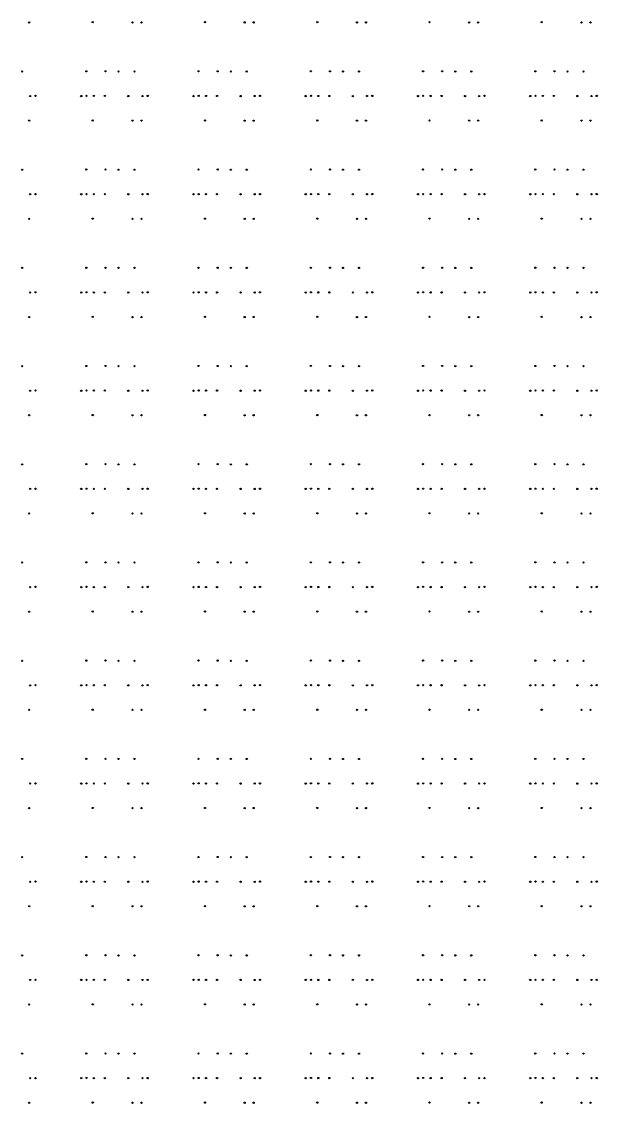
# Model space of a CAD drawing. Extents: x 50 to 173, y 50 to 173.
# Drawn here: x 80 to 110, y 53.5 to 110 of the extents above; entities that cross this region are included whole.
import ezdxf

# ---------------------------------------------------------------- set-up
doc = ezdxf.new("R2010")
doc.units = 0

msp = doc.modelspace()

# ---------------------------------------------------------------- linework, layer by layer
at = {"layer": 'PET'}
for centre in [(80.41, 109.915), (83.725, 109.924), (85.795, 109.914), (86.264, 109.915), (89.579, 109.924), (91.648, 109.914), (92.117, 109.915), (95.432, 109.924), (97.502, 109.914), (97.971, 109.915), (101.286, 109.924), (103.356, 109.914), (103.825, 109.915), (107.14, 109.924), (109.209, 109.914), (109.678, 109.915), (80.048, 107.354), (83.39, 107.364), (84.388, 107.364), (85.069, 107.354), (85.902, 107.354), (89.243, 107.364), (90.242, 107.364), (90.923, 107.354), (91.756, 107.354), (95.097, 107.364), (96.095, 107.364), (96.776, 107.354), (97.609, 107.354), (100.951, 107.364), (101.949, 107.364), (102.63, 107.354), (103.463, 107.354), (106.804, 107.364), (107.803, 107.364), (108.484, 107.354), (109.317, 107.354), (80.464, 106.074), (80.738, 106.082), (83.125, 106.074), (83.396, 106.083), (83.781, 106.078), (84.354, 106.078), (85.579, 106.074), (86.317, 106.074), (86.592, 106.082), (88.979, 106.074), (89.249, 106.083), (89.635, 106.078), (90.208, 106.078), (91.433, 106.074), (92.171, 106.074), (92.445, 106.082), (94.833, 106.074), (95.103, 106.083), (95.488, 106.078), (96.061, 106.078), (97.286, 106.074), (98.025, 106.074), (98.299, 106.082), (100.686, 106.074), (100.957, 106.083), (101.342, 106.078), (101.915, 106.078), (103.14, 106.074), (103.878, 106.074), (104.153, 106.082), (106.54, 106.074), (106.81, 106.083), (107.196, 106.078), (107.769, 106.078), (108.994, 106.074), (109.732, 106.074), (110.006, 106.082), (80.41, 104.793), (83.725, 104.802), (85.795, 104.792), (86.264, 104.793), (89.579, 104.802), (91.648, 104.792), (92.117, 104.793), (95.432, 104.802), (97.502, 104.792), (97.971, 104.793), (101.286, 104.802), (103.356, 104.792), (103.825, 104.793), (107.14, 104.802), (109.209, 104.792), (109.678, 104.793), (80.048, 102.233), (83.39, 102.242), (84.388, 102.242), (85.069, 102.233), (85.902, 102.233), (89.243, 102.242), (90.242, 102.242), (90.923, 102.233), (91.756, 102.233), (95.097, 102.242), (96.095, 102.242), (96.776, 102.233), (97.609, 102.233), (100.951, 102.242), (101.949, 102.242), (102.63, 102.233), (103.463, 102.233), (106.804, 102.242), (107.803, 102.242), (108.484, 102.233), (109.317, 102.233), (80.464, 100.952), (80.738, 100.96), (83.125, 100.952), (83.396, 100.961), (83.781, 100.956), (84.354, 100.956), (85.579, 100.952), (86.317, 100.952), (86.592, 100.96), (88.979, 100.952), (89.249, 100.961), (89.635, 100.956), (90.208, 100.956), (91.433, 100.952), (92.171, 100.952), (92.445, 100.96), (94.833, 100.952), (95.103, 100.961), (95.488, 100.956), (96.061, 100.956), (97.286, 100.952), (98.025, 100.952), (98.299, 100.96), (100.686, 100.952), (100.957, 100.961), (101.342, 100.956), (101.915, 100.956), (103.14, 100.952), (103.878, 100.952), (104.153, 100.96), (106.54, 100.952), (106.81, 100.961), (107.196, 100.956), (107.769, 100.956), (108.994, 100.952), (109.732, 100.952), (110.006, 100.96), (80.41, 99.672), (83.725, 99.68), (85.795, 99.67), (86.264, 99.672), (89.579, 99.68), (91.648, 99.67), (92.117, 99.672), (95.432, 99.68), (97.502, 99.67), (97.971, 99.672), (101.286, 99.68), (103.356, 99.67), (103.825, 99.672), (107.14, 99.68), (109.209, 99.67), (109.678, 99.672), (80.048, 97.111), (83.39, 97.12), (84.388, 97.12), (85.069, 97.111), (85.902, 97.111), (89.243, 97.12), (90.242, 97.12), (90.923, 97.111), (91.756, 97.111), (95.097, 97.12), (96.095, 97.12), (96.776, 97.111), (97.609, 97.111), (100.951, 97.12), (101.949, 97.12), (102.63, 97.111), (103.463, 97.111), (106.804, 97.12), (107.803, 97.12), (108.484, 97.111), (109.317, 97.111), (80.464, 95.83), (80.738, 95.838), (83.125, 95.83), (83.396, 95.839), (83.781, 95.834), (84.354, 95.834), (85.579, 95.83), (86.317, 95.83), (86.592, 95.838), (88.979, 95.83), (89.249, 95.839), (89.635, 95.834), (90.208, 95.834), (91.433, 95.83), (92.171, 95.83), (92.445, 95.838), (94.833, 95.83), (95.103, 95.839), (95.488, 95.834), (96.061, 95.834), (97.286, 95.83), (98.025, 95.83), (98.299, 95.838), (100.686, 95.83), (100.957, 95.839), (101.342, 95.834), (101.915, 95.834), (103.14, 95.83), (103.878, 95.83), (104.153, 95.838), (106.54, 95.83), (106.81, 95.839), (107.196, 95.834), (107.769, 95.834), (108.994, 95.83), (109.732, 95.83), (110.006, 95.838), (80.41, 94.55), (83.725, 94.558), (85.795, 94.548), (86.264, 94.55), (89.579, 94.558), (91.648, 94.548), (92.117, 94.55), (95.432, 94.558), (97.502, 94.548), (97.971, 94.55), (101.286, 94.558), (103.356, 94.548), (103.825, 94.55), (107.14, 94.558), (109.209, 94.548), (109.678, 94.55), (80.048, 91.989), (83.39, 91.998), (84.388, 91.998), (85.069, 91.989), (85.902, 91.989), (89.243, 91.998), (90.242, 91.998), (90.923, 91.989), (91.756, 91.989), (95.097, 91.998), (96.095, 91.998), (96.776, 91.989), (97.609, 91.989), (100.951, 91.998), (101.949, 91.998), (102.63, 91.989), (103.463, 91.989), (106.804, 91.998), (107.803, 91.998), (108.484, 91.989), (109.317, 91.989), (80.464, 90.708), (80.738, 90.716), (83.125, 90.708), (83.396, 90.717), (83.781, 90.712), (84.354, 90.712), (85.579, 90.708), (86.317, 90.708), (86.592, 90.716), (88.979, 90.708), (89.249, 90.717), (89.635, 90.712), (90.208, 90.712), (91.433, 90.708), (92.171, 90.708), (92.445, 90.716), (94.833, 90.708), (95.103, 90.717), (95.488, 90.712), (96.061, 90.712), (97.286, 90.708), (98.025, 90.708), (98.299, 90.716), (100.686, 90.708), (100.957, 90.717), (101.342, 90.712), (101.915, 90.712), (103.14, 90.708), (103.878, 90.708), (104.153, 90.716), (106.54, 90.708), (106.81, 90.717), (107.196, 90.712), (107.769, 90.712), (108.994, 90.708), (109.732, 90.708), (110.006, 90.716), (80.41, 89.428), (83.725, 89.436), (85.795, 89.426), (86.264, 89.428), (89.579, 89.436), (91.648, 89.426), (92.117, 89.428), (95.432, 89.436), (97.502, 89.426), (97.971, 89.428), (101.286, 89.436), (103.356, 89.426), (103.825, 89.428), (107.14, 89.436), (109.209, 89.426), (109.678, 89.428), (83.39, 86.876), (84.388, 86.876), (89.243, 86.876), (90.242, 86.876), (95.097, 86.876), (96.095, 86.876), (100.951, 86.876), (101.949, 86.876), (106.804, 86.876), (107.803, 86.876), (80.048, 86.867), (85.069, 86.867), (85.902, 86.867), (90.923, 86.867), (91.756, 86.867), (96.776, 86.867), (97.609, 86.867), (102.63, 86.867), (103.463, 86.867), (108.484, 86.867), (109.317, 86.867), (80.464, 85.586), (80.738, 85.594), (83.125, 85.586), (83.396, 85.596), (83.781, 85.59), (84.354, 85.59), (85.579, 85.586), (86.317, 85.586), (86.592, 85.594), (88.979, 85.586), (89.249, 85.596), (89.635, 85.59), (90.208, 85.59), (91.433, 85.586), (92.171, 85.586), (92.445, 85.594), (94.833, 85.586), (95.103, 85.596), (95.488, 85.59), (96.061, 85.59), (97.286, 85.586), (98.025, 85.586), (98.299, 85.594), (100.686, 85.586), (100.957, 85.596), (101.342, 85.59), (101.915, 85.59), (103.14, 85.586), (103.878, 85.586), (104.153, 85.594), (106.54, 85.586), (106.81, 85.596), (107.196, 85.59), (107.769, 85.59), (108.994, 85.586), (109.732, 85.586), (110.006, 85.594), (80.41, 84.306), (83.725, 84.314), (85.795, 84.304), (86.264, 84.306), (89.579, 84.314), (91.648, 84.304), (92.117, 84.306), (95.432, 84.314), (97.502, 84.304), (97.971, 84.306), (101.286, 84.314), (103.356, 84.304), (103.825, 84.306), (107.14, 84.314), (109.209, 84.304), (109.678, 84.306), (80.048, 81.745), (83.39, 81.754), (84.388, 81.754), (85.069, 81.745), (85.902, 81.745), (89.243, 81.754), (90.242, 81.754), (90.923, 81.745), (91.756, 81.745), (95.097, 81.754), (96.095, 81.754), (96.776, 81.745), (97.609, 81.745), (100.951, 81.754), (101.949, 81.754), (102.63, 81.745), (103.463, 81.745), (106.804, 81.754), (107.803, 81.754), (108.484, 81.745), (109.317, 81.745), (80.464, 80.464), (80.738, 80.472), (83.125, 80.464), (83.396, 80.474), (83.781, 80.468), (84.354, 80.468), (85.579, 80.464), (86.317, 80.464), (86.592, 80.472), (88.979, 80.464), (89.249, 80.474), (89.635, 80.468), (90.208, 80.468), (91.433, 80.464), (92.171, 80.464), (92.445, 80.472), (94.833, 80.464), (95.103, 80.474), (95.488, 80.468), (96.061, 80.468), (97.286, 80.464), (98.025, 80.464), (98.299, 80.472), (100.686, 80.464), (100.957, 80.474), (101.342, 80.468), (101.915, 80.468), (103.14, 80.464), (103.878, 80.464), (104.153, 80.472), (106.54, 80.464), (106.81, 80.474), (107.196, 80.468), (107.769, 80.468), (108.994, 80.464), (109.732, 80.464), (110.006, 80.472), (80.41, 79.184), (83.725, 79.192), (85.795, 79.183), (86.264, 79.184), (89.579, 79.192), (91.648, 79.183), (92.117, 79.184), (95.432, 79.192), (97.502, 79.183), (97.971, 79.184), (101.286, 79.192), (103.356, 79.183), (103.825, 79.184), (107.14, 79.192), (109.209, 79.183), (109.678, 79.184), (80.048, 76.623), (83.39, 76.632), (84.388, 76.632), (85.069, 76.623), (85.902, 76.623), (89.243, 76.632), (90.242, 76.632), (90.923, 76.623), (91.756, 76.623), (95.097, 76.632), (96.095, 76.632), (96.776, 76.623), (97.609, 76.623), (100.951, 76.632), (101.949, 76.632), (102.63, 76.623), (103.463, 76.623), (106.804, 76.632), (107.803, 76.632), (108.484, 76.623), (109.317, 76.623), (80.464, 75.342), (80.738, 75.35), (83.125, 75.342), (83.396, 75.352), (83.781, 75.346), (84.354, 75.346), (85.579, 75.342), (86.317, 75.342), (86.592, 75.35), (88.979, 75.342), (89.249, 75.352), (89.635, 75.346), (90.208, 75.346), (91.433, 75.342), (92.171, 75.342), (92.445, 75.35), (94.833, 75.342), (95.103, 75.352), (95.488, 75.346), (96.061, 75.346), (97.286, 75.342), (98.025, 75.342), (98.299, 75.35), (100.686, 75.342), (100.957, 75.352), (101.342, 75.346), (101.915, 75.346), (103.14, 75.342), (103.878, 75.342), (104.153, 75.35), (106.54, 75.342), (106.81, 75.352), (107.196, 75.346), (107.769, 75.346), (108.994, 75.342), (109.732, 75.342), (110.006, 75.35), (80.41, 74.062), (83.725, 74.07), (85.795, 74.061), (86.264, 74.062), (89.579, 74.07), (91.648, 74.061), (92.117, 74.062), (95.432, 74.07), (97.502, 74.061), (97.971, 74.062), (101.286, 74.07), (103.356, 74.061), (103.825, 74.062), (107.14, 74.07), (109.209, 74.061), (109.678, 74.062), (80.048, 71.501), (83.39, 71.51), (84.388, 71.51), (85.069, 71.501), (85.902, 71.501), (89.243, 71.51), (90.242, 71.51), (90.923, 71.501), (91.756, 71.501), (95.097, 71.51), (96.095, 71.51), (96.776, 71.501), (97.609, 71.501), (100.951, 71.51), (101.949, 71.51), (102.63, 71.501), (103.463, 71.501), (106.804, 71.51), (107.803, 71.51), (108.484, 71.501), (109.317, 71.501), (80.464, 70.22), (80.738, 70.228), (83.125, 70.22), (83.396, 70.23), (83.781, 70.224), (84.354, 70.224), (85.579, 70.22), (86.317, 70.22), (86.592, 70.228), (88.979, 70.22), (89.249, 70.23), (89.635, 70.224), (90.208, 70.224), (91.433, 70.22), (92.171, 70.22), (92.445, 70.228), (94.833, 70.22), (95.103, 70.23), (95.488, 70.224), (96.061, 70.224), (97.286, 70.22), (98.025, 70.22), (98.299, 70.228), (100.686, 70.22), (100.957, 70.23), (101.342, 70.224), (101.915, 70.224), (103.14, 70.22), (103.878, 70.22), (104.153, 70.228), (106.54, 70.22), (106.81, 70.23), (107.196, 70.224), (107.769, 70.224), (108.994, 70.22), (109.732, 70.22), (110.006, 70.228), (80.41, 68.94), (83.725, 68.948), (85.795, 68.939), (86.264, 68.94), (89.579, 68.948), (91.648, 68.939), (92.117, 68.94), (95.432, 68.948), (97.502, 68.939), (97.971, 68.94), (101.286, 68.948), (103.356, 68.939), (103.825, 68.94), (107.14, 68.948), (109.209, 68.939), (109.678, 68.94), (80.048, 66.379), (83.39, 66.388), (84.388, 66.388), (85.069, 66.379), (85.902, 66.379), (89.243, 66.388), (90.242, 66.388), (90.923, 66.379), (91.756, 66.379), (95.097, 66.388), (96.095, 66.388), (96.776, 66.379), (97.609, 66.379), (100.951, 66.388), (101.949, 66.388), (102.63, 66.379), (103.463, 66.379), (106.804, 66.388), (107.803, 66.388), (108.484, 66.379), (109.317, 66.379), (80.464, 65.098), (80.738, 65.106), (83.125, 65.099), (83.396, 65.108), (83.781, 65.102), (84.354, 65.102), (85.579, 65.099), (86.317, 65.098), (86.592, 65.106), (88.979, 65.099), (89.249, 65.108), (89.635, 65.102), (90.208, 65.102), (91.433, 65.099), (92.171, 65.098), (92.445, 65.106), (94.833, 65.099), (95.103, 65.108), (95.488, 65.102), (96.061, 65.102), (97.286, 65.099), (98.025, 65.098), (98.299, 65.106), (100.686, 65.099), (100.957, 65.108), (101.342, 65.102), (101.915, 65.102), (103.14, 65.099), (103.878, 65.098), (104.153, 65.106), (106.54, 65.099), (106.81, 65.108), (107.196, 65.102), (107.769, 65.102), (108.994, 65.099), (109.732, 65.098), (110.006, 65.106), (80.41, 63.818), (83.725, 63.826), (85.795, 63.817), (86.264, 63.818), (89.579, 63.826), (91.648, 63.817), (92.117, 63.818), (95.432, 63.826), (97.502, 63.817), (97.971, 63.818), (101.286, 63.826), (103.356, 63.817), (103.825, 63.818), (107.14, 63.826), (109.209, 63.817), (109.678, 63.818), (80.048, 61.257), (83.39, 61.266), (84.388, 61.266), (85.069, 61.257), (85.902, 61.257), (89.243, 61.266), (90.242, 61.266), (90.923, 61.257), (91.756, 61.257), (95.097, 61.266), (96.095, 61.266), (96.776, 61.257), (97.609, 61.257), (100.951, 61.266), (101.949, 61.266), (102.63, 61.257), (103.463, 61.257), (106.804, 61.266), (107.803, 61.266), (108.484, 61.257), (109.317, 61.257), (80.464, 59.976), (80.738, 59.984), (83.125, 59.977), (83.396, 59.986), (83.781, 59.98), (84.354, 59.98), (85.579, 59.977), (86.317, 59.976), (86.592, 59.984), (88.979, 59.977), (89.249, 59.986), (89.635, 59.98), (90.208, 59.98), (91.433, 59.977), (92.171, 59.976), (92.445, 59.984), (94.833, 59.977), (95.103, 59.986), (95.488, 59.98), (96.061, 59.98), (97.286, 59.977), (98.025, 59.976), (98.299, 59.984), (100.686, 59.977), (100.957, 59.986), (101.342, 59.98), (101.915, 59.98), (103.14, 59.977), (103.878, 59.976), (104.153, 59.984), (106.54, 59.977), (106.81, 59.986), (107.196, 59.98), (107.769, 59.98), (108.994, 59.977), (109.732, 59.976), (110.006, 59.984), (80.41, 58.696), (83.725, 58.704), (85.795, 58.695), (86.264, 58.696), (89.579, 58.704), (91.648, 58.695), (92.117, 58.696), (95.432, 58.704), (97.502, 58.695), (97.971, 58.696), (101.286, 58.704), (103.356, 58.695), (103.825, 58.696), (107.14, 58.704), (109.209, 58.695), (109.678, 58.696), (80.048, 56.135), (83.39, 56.144), (84.388, 56.144), (85.069, 56.135), (85.902, 56.135), (89.243, 56.144), (90.242, 56.144), (90.923, 56.135), (91.756, 56.135), (95.097, 56.144), (96.095, 56.144), (96.776, 56.135), (97.609, 56.135), (100.951, 56.144), (101.949, 56.144), (102.63, 56.135), (103.463, 56.135), (106.804, 56.144), (107.803, 56.144), (108.484, 56.135), (109.317, 56.135), (80.464, 54.854), (80.738, 54.862), (83.125, 54.855), (83.396, 54.864), (83.781, 54.859), (84.354, 54.859), (85.579, 54.855), (86.317, 54.854), (86.592, 54.862), (88.979, 54.855), (89.249, 54.864), (89.635, 54.859), (90.208, 54.859), (91.433, 54.855), (92.171, 54.854), (92.445, 54.862), (94.833, 54.855), (95.103, 54.864), (95.488, 54.859), (96.061, 54.859), (97.286, 54.855), (98.025, 54.854), (98.299, 54.862), (100.686, 54.855), (100.957, 54.864), (101.342, 54.859), (101.915, 54.859), (103.14, 54.855), (103.878, 54.854), (104.153, 54.862), (106.54, 54.855), (106.81, 54.864), (107.196, 54.859), (107.769, 54.859), (108.994, 54.855), (109.732, 54.854), (110.006, 54.862), (80.41, 53.574), (83.725, 53.582), (85.795, 53.573), (86.264, 53.574), (89.579, 53.582), (91.648, 53.573), (92.117, 53.574), (95.432, 53.582), (97.502, 53.573), (97.971, 53.574), (101.286, 53.582), (103.356, 53.573), (103.825, 53.574), (107.14, 53.582), (109.209, 53.573), (109.678, 53.574)]:
    msp.add_circle(centre, 0.005, dxfattribs=at)
at = {"layer": 'V2'}
for centre, radius in [((80.41, 109.915), 0.0316), ((83.725, 109.924), 0.0316), ((85.795, 109.914), 0.0316), ((86.264, 109.915), 0.0316), ((89.579, 109.924), 0.0316), ((91.648, 109.914), 0.0316), ((92.117, 109.915), 0.0316), ((95.432, 109.924), 0.0316), ((97.502, 109.914), 0.0316), ((97.971, 109.915), 0.0316), ((101.286, 109.924), 0.0316), ((103.356, 109.914), 0.0316), ((103.825, 109.915), 0.0316), ((107.14, 109.924), 0.0316), ((109.209, 109.914), 0.0316), ((109.678, 109.915), 0.0316), ((80.048, 107.354), 0.0316), ((83.39, 107.364), 0.0316), ((84.388, 107.364), 0.0316), ((85.069, 107.354), 0.0316), ((85.902, 107.354), 0.0316), ((89.243, 107.364), 0.0316), ((90.242, 107.364), 0.0316), ((90.923, 107.354), 0.0316), ((91.756, 107.354), 0.0316), ((95.097, 107.364), 0.0316), ((96.095, 107.364), 0.0316), ((96.776, 107.354), 0.0316), ((97.609, 107.354), 0.0316), ((100.951, 107.364), 0.0316), ((101.949, 107.364), 0.0316), ((102.63, 107.354), 0.0316), ((103.463, 107.354), 0.0316), ((106.804, 107.364), 0.0316), ((107.803, 107.364), 0.0316), ((108.484, 107.354), 0.0316), ((109.317, 107.354), 0.0316), ((80.464, 106.074), 0.0317), ((80.738, 106.082), 0.0333), ((83.125, 106.074), 0.0333), ((83.396, 106.083), 0.0317), ((83.781, 106.078), 0.0333), ((84.354, 106.078), 0.0333), ((85.579, 106.074), 0.0333), ((86.317, 106.074), 0.0317), ((86.592, 106.082), 0.0333), ((88.979, 106.074), 0.0333), ((89.249, 106.083), 0.0317), ((89.635, 106.078), 0.0333), ((90.208, 106.078), 0.0333), ((91.433, 106.074), 0.0333), ((92.171, 106.074), 0.0317), ((92.445, 106.082), 0.0333), ((94.833, 106.074), 0.0333), ((95.103, 106.083), 0.0317), ((95.488, 106.078), 0.0333), ((96.061, 106.078), 0.0333), ((97.286, 106.074), 0.0333), ((98.025, 106.074), 0.0317), ((98.299, 106.082), 0.0333), ((100.686, 106.074), 0.0333), ((100.957, 106.083), 0.0317), ((101.342, 106.078), 0.0333), ((101.915, 106.078), 0.0333), ((103.14, 106.074), 0.0333), ((103.878, 106.074), 0.0317), ((104.153, 106.082), 0.0333), ((106.54, 106.074), 0.0333), ((106.81, 106.083), 0.0317), ((107.196, 106.078), 0.0333), ((107.769, 106.078), 0.0333), ((108.994, 106.074), 0.0333), ((109.732, 106.074), 0.0317), ((110.006, 106.082), 0.0333), ((80.41, 104.793), 0.0316), ((83.725, 104.802), 0.0316), ((85.795, 104.792), 0.0316), ((86.264, 104.793), 0.0316), ((89.579, 104.802), 0.0316), ((91.648, 104.792), 0.0316), ((92.117, 104.793), 0.0316), ((95.432, 104.802), 0.0316), ((97.502, 104.792), 0.0316), ((97.971, 104.793), 0.0316), ((101.286, 104.802), 0.0316), ((103.356, 104.792), 0.0316), ((103.825, 104.793), 0.0316), ((107.14, 104.802), 0.0316), ((109.209, 104.792), 0.0316), ((109.678, 104.793), 0.0316), ((80.048, 102.233), 0.0316), ((83.39, 102.242), 0.0316), ((84.388, 102.242), 0.0316), ((85.069, 102.233), 0.0316), ((85.902, 102.233), 0.0316), ((89.243, 102.242), 0.0316), ((90.242, 102.242), 0.0316), ((90.923, 102.233), 0.0316), ((91.756, 102.233), 0.0316), ((95.097, 102.242), 0.0316), ((96.095, 102.242), 0.0316), ((96.776, 102.233), 0.0316), ((97.609, 102.233), 0.0316), ((100.951, 102.242), 0.0316), ((101.949, 102.242), 0.0316), ((102.63, 102.233), 0.0316), ((103.463, 102.233), 0.0316), ((106.804, 102.242), 0.0316), ((107.803, 102.242), 0.0316), ((108.484, 102.233), 0.0316), ((109.317, 102.233), 0.0316), ((80.464, 100.952), 0.0317), ((80.738, 100.96), 0.0333), ((83.125, 100.952), 0.0333), ((83.396, 100.961), 0.0317), ((83.781, 100.956), 0.0333), ((84.354, 100.956), 0.0333), ((85.579, 100.952), 0.0333), ((86.317, 100.952), 0.0317), ((86.592, 100.96), 0.0333), ((88.979, 100.952), 0.0333), ((89.249, 100.961), 0.0317), ((89.635, 100.956), 0.0333), ((90.208, 100.956), 0.0333), ((91.433, 100.952), 0.0333), ((92.171, 100.952), 0.0317), ((92.445, 100.96), 0.0333), ((94.833, 100.952), 0.0333), ((95.103, 100.961), 0.0317), ((95.488, 100.956), 0.0333), ((96.061, 100.956), 0.0333), ((97.286, 100.952), 0.0333), ((98.025, 100.952), 0.0317), ((98.299, 100.96), 0.0333), ((100.686, 100.952), 0.0333), ((100.957, 100.961), 0.0317), ((101.342, 100.956), 0.0333), ((101.915, 100.956), 0.0333), ((103.14, 100.952), 0.0333), ((103.878, 100.952), 0.0317), ((104.153, 100.96), 0.0333), ((106.54, 100.952), 0.0333), ((106.81, 100.961), 0.0317), ((107.196, 100.956), 0.0333), ((107.769, 100.956), 0.0333), ((108.994, 100.952), 0.0333), ((109.732, 100.952), 0.0317), ((110.006, 100.96), 0.0333), ((80.41, 99.672), 0.0316), ((83.725, 99.68), 0.0316), ((85.795, 99.67), 0.0316), ((86.264, 99.672), 0.0316), ((89.579, 99.68), 0.0316), ((91.648, 99.67), 0.0316), ((92.117, 99.672), 0.0316), ((95.432, 99.68), 0.0316), ((97.502, 99.67), 0.0316), ((97.971, 99.672), 0.0316), ((101.286, 99.68), 0.0316), ((103.356, 99.67), 0.0316), ((103.825, 99.672), 0.0316), ((107.14, 99.68), 0.0316), ((109.209, 99.67), 0.0316), ((109.678, 99.672), 0.0316), ((80.048, 97.111), 0.0316), ((83.39, 97.12), 0.0316), ((84.388, 97.12), 0.0316), ((85.069, 97.111), 0.0316), ((85.902, 97.111), 0.0316), ((89.243, 97.12), 0.0316), ((90.242, 97.12), 0.0316), ((90.923, 97.111), 0.0316), ((91.756, 97.111), 0.0316), ((95.097, 97.12), 0.0316), ((96.095, 97.12), 0.0316), ((96.776, 97.111), 0.0316), ((97.609, 97.111), 0.0316), ((100.951, 97.12), 0.0316), ((101.949, 97.12), 0.0316), ((102.63, 97.111), 0.0316), ((103.463, 97.111), 0.0316), ((106.804, 97.12), 0.0316), ((107.803, 97.12), 0.0316), ((108.484, 97.111), 0.0316), ((109.317, 97.111), 0.0316), ((80.464, 95.83), 0.0317), ((80.738, 95.838), 0.0333), ((83.125, 95.83), 0.0333), ((83.396, 95.839), 0.0317), ((83.781, 95.834), 0.0333), ((84.354, 95.834), 0.0333), ((85.579, 95.83), 0.0333), ((86.317, 95.83), 0.0317), ((86.592, 95.838), 0.0333), ((88.979, 95.83), 0.0333), ((89.249, 95.839), 0.0317), ((89.635, 95.834), 0.0333), ((90.208, 95.834), 0.0333), ((91.433, 95.83), 0.0333), ((92.171, 95.83), 0.0317), ((92.445, 95.838), 0.0333), ((94.833, 95.83), 0.0333), ((95.103, 95.839), 0.0317), ((95.488, 95.834), 0.0333), ((96.061, 95.834), 0.0333), ((97.286, 95.83), 0.0333), ((98.025, 95.83), 0.0317), ((98.299, 95.838), 0.0333), ((100.686, 95.83), 0.0333), ((100.957, 95.839), 0.0317), ((101.342, 95.834), 0.0333), ((101.915, 95.834), 0.0333), ((103.14, 95.83), 0.0333), ((103.878, 95.83), 0.0317), ((104.153, 95.838), 0.0333), ((106.54, 95.83), 0.0333), ((106.81, 95.839), 0.0317), ((107.196, 95.834), 0.0333), ((107.769, 95.834), 0.0333), ((108.994, 95.83), 0.0333), ((109.732, 95.83), 0.0317), ((110.006, 95.838), 0.0333), ((80.41, 94.55), 0.0316), ((83.725, 94.558), 0.0316), ((85.795, 94.548), 0.0316), ((86.264, 94.55), 0.0316), ((89.579, 94.558), 0.0316), ((91.648, 94.548), 0.0316), ((92.117, 94.55), 0.0316), ((95.432, 94.558), 0.0316), ((97.502, 94.548), 0.0316), ((97.971, 94.55), 0.0316), ((101.286, 94.558), 0.0316), ((103.356, 94.548), 0.0316), ((103.825, 94.55), 0.0316), ((107.14, 94.558), 0.0316), ((109.209, 94.548), 0.0316), ((109.678, 94.55), 0.0316), ((80.048, 91.989), 0.0316), ((83.39, 91.998), 0.0316), ((84.388, 91.998), 0.0316), ((85.069, 91.989), 0.0316), ((85.902, 91.989), 0.0316), ((89.243, 91.998), 0.0316), ((90.242, 91.998), 0.0316), ((90.923, 91.989), 0.0316), ((91.756, 91.989), 0.0316), ((95.097, 91.998), 0.0316), ((96.095, 91.998), 0.0316), ((96.776, 91.989), 0.0316), ((97.609, 91.989), 0.0316), ((100.951, 91.998), 0.0316), ((101.949, 91.998), 0.0316), ((102.63, 91.989), 0.0316), ((103.463, 91.989), 0.0316), ((106.804, 91.998), 0.0316), ((107.803, 91.998), 0.0316), ((108.484, 91.989), 0.0316), ((109.317, 91.989), 0.0316), ((80.464, 90.708), 0.0317), ((80.738, 90.716), 0.0333), ((83.125, 90.708), 0.0333), ((83.396, 90.717), 0.0317), ((83.781, 90.712), 0.0333), ((84.354, 90.712), 0.0333), ((85.579, 90.708), 0.0333), ((86.317, 90.708), 0.0317), ((86.592, 90.716), 0.0333), ((88.979, 90.708), 0.0333), ((89.249, 90.717), 0.0317), ((89.635, 90.712), 0.0333), ((90.208, 90.712), 0.0333), ((91.433, 90.708), 0.0333), ((92.171, 90.708), 0.0317), ((92.445, 90.716), 0.0333), ((94.833, 90.708), 0.0333), ((95.103, 90.717), 0.0317), ((95.488, 90.712), 0.0333), ((96.061, 90.712), 0.0333), ((97.286, 90.708), 0.0333), ((98.025, 90.708), 0.0317), ((98.299, 90.716), 0.0333), ((100.686, 90.708), 0.0333), ((100.957, 90.717), 0.0317), ((101.342, 90.712), 0.0333), ((101.915, 90.712), 0.0333), ((103.14, 90.708), 0.0333), ((103.878, 90.708), 0.0317), ((104.153, 90.716), 0.0333), ((106.54, 90.708), 0.0333), ((106.81, 90.717), 0.0317), ((107.196, 90.712), 0.0333), ((107.769, 90.712), 0.0333), ((108.994, 90.708), 0.0333), ((109.732, 90.708), 0.0317), ((110.006, 90.716), 0.0333), ((80.41, 89.428), 0.0316), ((83.725, 89.436), 0.0316), ((85.795, 89.426), 0.0316), ((86.264, 89.428), 0.0316), ((89.579, 89.436), 0.0316), ((91.648, 89.426), 0.0316), ((92.117, 89.428), 0.0316), ((95.432, 89.436), 0.0316), ((97.502, 89.426), 0.0316), ((97.971, 89.428), 0.0316), ((101.286, 89.436), 0.0316), ((103.356, 89.426), 0.0316), ((103.825, 89.428), 0.0316), ((107.14, 89.436), 0.0316), ((109.209, 89.426), 0.0316), ((109.678, 89.428), 0.0316), ((80.048, 86.867), 0.0316), ((83.39, 86.876), 0.0316), ((84.388, 86.876), 0.0316), ((85.069, 86.867), 0.0316), ((85.902, 86.867), 0.0316), ((89.243, 86.876), 0.0316), ((90.242, 86.876), 0.0316), ((90.923, 86.867), 0.0316), ((91.756, 86.867), 0.0316), ((95.097, 86.876), 0.0316), ((96.095, 86.876), 0.0316), ((96.776, 86.867), 0.0316), ((97.609, 86.867), 0.0316), ((100.951, 86.876), 0.0316), ((101.949, 86.876), 0.0316), ((102.63, 86.867), 0.0316), ((103.463, 86.867), 0.0316), ((106.804, 86.876), 0.0316), ((107.803, 86.876), 0.0316), ((108.484, 86.867), 0.0316), ((109.317, 86.867), 0.0316), ((80.464, 85.586), 0.0317), ((80.738, 85.594), 0.0333), ((83.125, 85.586), 0.0333), ((83.396, 85.596), 0.0317), ((83.781, 85.59), 0.0333), ((84.354, 85.59), 0.0333), ((85.579, 85.586), 0.0333), ((86.317, 85.586), 0.0317), ((86.592, 85.594), 0.0333), ((88.979, 85.586), 0.0333), ((89.249, 85.596), 0.0317), ((89.635, 85.59), 0.0333), ((90.208, 85.59), 0.0333), ((91.433, 85.586), 0.0333), ((92.171, 85.586), 0.0317), ((92.445, 85.594), 0.0333), ((94.833, 85.586), 0.0333), ((95.103, 85.596), 0.0317), ((95.488, 85.59), 0.0333), ((96.061, 85.59), 0.0333), ((97.286, 85.586), 0.0333), ((98.025, 85.586), 0.0317), ((98.299, 85.594), 0.0333), ((100.686, 85.586), 0.0333), ((100.957, 85.596), 0.0317), ((101.342, 85.59), 0.0333), ((101.915, 85.59), 0.0333), ((103.14, 85.586), 0.0333), ((103.878, 85.586), 0.0317), ((104.153, 85.594), 0.0333), ((106.54, 85.586), 0.0333), ((106.81, 85.596), 0.0317), ((107.196, 85.59), 0.0333), ((107.769, 85.59), 0.0333), ((108.994, 85.586), 0.0333), ((109.732, 85.586), 0.0317), ((110.006, 85.594), 0.0333), ((80.41, 84.306), 0.0316), ((83.725, 84.314), 0.0316), ((85.795, 84.304), 0.0316), ((86.264, 84.306), 0.0316), ((89.579, 84.314), 0.0316), ((91.648, 84.304), 0.0316), ((92.117, 84.306), 0.0316), ((95.432, 84.314), 0.0316), ((97.502, 84.304), 0.0316), ((97.971, 84.306), 0.0316), ((101.286, 84.314), 0.0316), ((103.356, 84.304), 0.0316), ((103.825, 84.306), 0.0316), ((107.14, 84.314), 0.0316), ((109.209, 84.304), 0.0316), ((109.678, 84.306), 0.0316), ((80.048, 81.745), 0.0316), ((83.39, 81.754), 0.0316), ((84.388, 81.754), 0.0316), ((85.069, 81.745), 0.0316), ((85.902, 81.745), 0.0316), ((89.243, 81.754), 0.0316), ((90.242, 81.754), 0.0316), ((90.923, 81.745), 0.0316), ((91.756, 81.745), 0.0316), ((95.097, 81.754), 0.0316), ((96.095, 81.754), 0.0316), ((96.776, 81.745), 0.0316), ((97.609, 81.745), 0.0316), ((100.951, 81.754), 0.0316), ((101.949, 81.754), 0.0316), ((102.63, 81.745), 0.0316), ((103.463, 81.745), 0.0316), ((106.804, 81.754), 0.0316), ((107.803, 81.754), 0.0316), ((108.484, 81.745), 0.0316), ((109.317, 81.745), 0.0316), ((80.464, 80.464), 0.0317), ((80.738, 80.472), 0.0333), ((83.125, 80.464), 0.0333), ((83.396, 80.474), 0.0317), ((83.781, 80.468), 0.0333), ((84.354, 80.468), 0.0333), ((85.579, 80.464), 0.0333), ((86.317, 80.464), 0.0317), ((86.592, 80.472), 0.0333), ((88.979, 80.464), 0.0333), ((89.249, 80.474), 0.0317), ((89.635, 80.468), 0.0333), ((90.208, 80.468), 0.0333), ((91.433, 80.464), 0.0333), ((92.171, 80.464), 0.0317), ((92.445, 80.472), 0.0333), ((94.833, 80.464), 0.0333), ((95.103, 80.474), 0.0317), ((95.488, 80.468), 0.0333), ((96.061, 80.468), 0.0333), ((97.286, 80.464), 0.0333), ((98.025, 80.464), 0.0317), ((98.299, 80.472), 0.0333), ((100.686, 80.464), 0.0333), ((100.957, 80.474), 0.0317), ((101.342, 80.468), 0.0333), ((101.915, 80.468), 0.0333), ((103.14, 80.464), 0.0333), ((103.878, 80.464), 0.0317), ((104.153, 80.472), 0.0333), ((106.54, 80.464), 0.0333), ((106.81, 80.474), 0.0317), ((107.196, 80.468), 0.0333), ((107.769, 80.468), 0.0333), ((108.994, 80.464), 0.0333), ((109.732, 80.464), 0.0317), ((110.006, 80.472), 0.0333), ((80.41, 79.184), 0.0316), ((83.725, 79.192), 0.0316), ((85.795, 79.183), 0.0316), ((86.264, 79.184), 0.0316), ((89.579, 79.192), 0.0316), ((91.648, 79.183), 0.0316), ((92.117, 79.184), 0.0316), ((95.432, 79.192), 0.0316), ((97.502, 79.183), 0.0316), ((97.971, 79.184), 0.0316), ((101.286, 79.192), 0.0316), ((103.356, 79.183), 0.0316), ((103.825, 79.184), 0.0316), ((107.14, 79.192), 0.0316), ((109.209, 79.183), 0.0316), ((109.678, 79.184), 0.0316), ((80.048, 76.623), 0.0316), ((83.39, 76.632), 0.0316), ((84.388, 76.632), 0.0316), ((85.069, 76.623), 0.0316), ((85.902, 76.623), 0.0316), ((89.243, 76.632), 0.0316), ((90.242, 76.632), 0.0316), ((90.923, 76.623), 0.0316), ((91.756, 76.623), 0.0316), ((95.097, 76.632), 0.0316), ((96.095, 76.632), 0.0316), ((96.776, 76.623), 0.0316), ((97.609, 76.623), 0.0316), ((100.951, 76.632), 0.0316), ((101.949, 76.632), 0.0316), ((102.63, 76.623), 0.0316), ((103.463, 76.623), 0.0316), ((106.804, 76.632), 0.0316), ((107.803, 76.632), 0.0316), ((108.484, 76.623), 0.0316), ((109.317, 76.623), 0.0316), ((80.464, 75.342), 0.0317), ((80.738, 75.35), 0.0333), ((83.125, 75.342), 0.0333), ((83.396, 75.352), 0.0317), ((83.781, 75.346), 0.0333), ((84.354, 75.346), 0.0333), ((85.579, 75.342), 0.0333), ((86.317, 75.342), 0.0317), ((86.592, 75.35), 0.0333), ((88.979, 75.342), 0.0333), ((89.249, 75.352), 0.0317), ((89.635, 75.346), 0.0333), ((90.208, 75.346), 0.0333), ((91.433, 75.342), 0.0333), ((92.171, 75.342), 0.0317), ((92.445, 75.35), 0.0333), ((94.833, 75.342), 0.0333), ((95.103, 75.352), 0.0317), ((95.488, 75.346), 0.0333), ((96.061, 75.346), 0.0333), ((97.286, 75.342), 0.0333), ((98.025, 75.342), 0.0317), ((98.299, 75.35), 0.0333), ((100.686, 75.342), 0.0333), ((100.957, 75.352), 0.0317), ((101.342, 75.346), 0.0333), ((101.915, 75.346), 0.0333), ((103.14, 75.342), 0.0333), ((103.878, 75.342), 0.0317), ((104.153, 75.35), 0.0333), ((106.54, 75.342), 0.0333), ((106.81, 75.352), 0.0317), ((107.196, 75.346), 0.0333), ((107.769, 75.346), 0.0333), ((108.994, 75.342), 0.0333), ((109.732, 75.342), 0.0317), ((110.006, 75.35), 0.0333), ((80.41, 74.062), 0.0316), ((83.725, 74.07), 0.0316), ((85.795, 74.061), 0.0316), ((86.264, 74.062), 0.0316), ((89.579, 74.07), 0.0316), ((91.648, 74.061), 0.0316), ((92.117, 74.062), 0.0316), ((95.432, 74.07), 0.0316), ((97.502, 74.061), 0.0316), ((97.971, 74.062), 0.0316), ((101.286, 74.07), 0.0316), ((103.356, 74.061), 0.0316), ((103.825, 74.062), 0.0316), ((107.14, 74.07), 0.0316), ((109.209, 74.061), 0.0316), ((109.678, 74.062), 0.0316), ((80.048, 71.501), 0.0316), ((83.39, 71.51), 0.0316), ((84.388, 71.51), 0.0316), ((85.069, 71.501), 0.0316), ((85.902, 71.501), 0.0316), ((89.243, 71.51), 0.0316), ((90.242, 71.51), 0.0316), ((90.923, 71.501), 0.0316), ((91.756, 71.501), 0.0316), ((95.097, 71.51), 0.0316), ((96.095, 71.51), 0.0316), ((96.776, 71.501), 0.0316), ((97.609, 71.501), 0.0316), ((100.951, 71.51), 0.0316), ((101.949, 71.51), 0.0316), ((102.63, 71.501), 0.0316), ((103.463, 71.501), 0.0316), ((106.804, 71.51), 0.0316), ((107.803, 71.51), 0.0316), ((108.484, 71.501), 0.0316), ((109.317, 71.501), 0.0316), ((80.464, 70.22), 0.0317), ((80.738, 70.228), 0.0333), ((83.125, 70.22), 0.0333), ((83.396, 70.23), 0.0317), ((83.781, 70.224), 0.0333), ((84.354, 70.224), 0.0333), ((85.579, 70.22), 0.0333), ((86.317, 70.22), 0.0317), ((86.592, 70.228), 0.0333), ((88.979, 70.22), 0.0333), ((89.249, 70.23), 0.0317), ((89.635, 70.224), 0.0333), ((90.208, 70.224), 0.0333), ((91.433, 70.22), 0.0333), ((92.171, 70.22), 0.0317), ((92.445, 70.228), 0.0333), ((94.833, 70.22), 0.0333), ((95.103, 70.23), 0.0317), ((95.488, 70.224), 0.0333), ((96.061, 70.224), 0.0333), ((97.286, 70.22), 0.0333), ((98.025, 70.22), 0.0317), ((98.299, 70.228), 0.0333), ((100.686, 70.22), 0.0333), ((100.957, 70.23), 0.0317), ((101.342, 70.224), 0.0333), ((101.915, 70.224), 0.0333), ((103.14, 70.22), 0.0333), ((103.878, 70.22), 0.0317), ((104.153, 70.228), 0.0333), ((106.54, 70.22), 0.0333), ((106.81, 70.23), 0.0317), ((107.196, 70.224), 0.0333), ((107.769, 70.224), 0.0333), ((108.994, 70.22), 0.0333), ((109.732, 70.22), 0.0317), ((110.006, 70.228), 0.0333), ((80.41, 68.94), 0.0316), ((83.725, 68.948), 0.0316), ((85.795, 68.939), 0.0316), ((86.264, 68.94), 0.0316), ((89.579, 68.948), 0.0316), ((91.648, 68.939), 0.0316), ((92.117, 68.94), 0.0316), ((95.432, 68.948), 0.0316), ((97.502, 68.939), 0.0316), ((97.971, 68.94), 0.0316), ((101.286, 68.948), 0.0316), ((103.356, 68.939), 0.0316), ((103.825, 68.94), 0.0316), ((107.14, 68.948), 0.0316), ((109.209, 68.939), 0.0316), ((109.678, 68.94), 0.0316), ((80.048, 66.379), 0.0316), ((83.39, 66.388), 0.0316), ((84.388, 66.388), 0.0316), ((85.069, 66.379), 0.0316), ((85.902, 66.379), 0.0316), ((89.243, 66.388), 0.0316), ((90.242, 66.388), 0.0316), ((90.923, 66.379), 0.0316), ((91.756, 66.379), 0.0316), ((95.097, 66.388), 0.0316), ((96.095, 66.388), 0.0316), ((96.776, 66.379), 0.0316), ((97.609, 66.379), 0.0316), ((100.951, 66.388), 0.0316), ((101.949, 66.388), 0.0316), ((102.63, 66.379), 0.0316), ((103.463, 66.379), 0.0316), ((106.804, 66.388), 0.0316), ((107.803, 66.388), 0.0316), ((108.484, 66.379), 0.0316), ((109.317, 66.379), 0.0316), ((80.464, 65.098), 0.0317), ((80.738, 65.106), 0.0333), ((83.125, 65.099), 0.0333), ((83.396, 65.108), 0.0317), ((83.781, 65.102), 0.0333), ((84.354, 65.102), 0.0333), ((85.579, 65.099), 0.0333), ((86.317, 65.098), 0.0317), ((86.592, 65.106), 0.0333), ((88.979, 65.099), 0.0333), ((89.249, 65.108), 0.0317), ((89.635, 65.102), 0.0333), ((90.208, 65.102), 0.0333), ((91.433, 65.099), 0.0333), ((92.171, 65.098), 0.0317), ((92.445, 65.106), 0.0333), ((94.833, 65.099), 0.0333), ((95.103, 65.108), 0.0317), ((95.488, 65.102), 0.0333), ((96.061, 65.102), 0.0333), ((97.286, 65.099), 0.0333), ((98.025, 65.098), 0.0317), ((98.299, 65.106), 0.0333), ((100.686, 65.099), 0.0333), ((100.957, 65.108), 0.0317), ((101.342, 65.102), 0.0333), ((101.915, 65.102), 0.0333), ((103.14, 65.099), 0.0333), ((103.878, 65.098), 0.0317), ((104.153, 65.106), 0.0333), ((106.54, 65.099), 0.0333), ((106.81, 65.108), 0.0317), ((107.196, 65.102), 0.0333), ((107.769, 65.102), 0.0333), ((108.994, 65.099), 0.0333), ((109.732, 65.098), 0.0317), ((110.006, 65.106), 0.0333), ((80.41, 63.818), 0.0316), ((83.725, 63.826), 0.0316), ((85.795, 63.817), 0.0316), ((86.264, 63.818), 0.0316), ((89.579, 63.826), 0.0316), ((91.648, 63.817), 0.0316), ((92.117, 63.818), 0.0316), ((95.432, 63.826), 0.0316), ((97.502, 63.817), 0.0316), ((97.971, 63.818), 0.0316), ((101.286, 63.826), 0.0316), ((103.356, 63.817), 0.0316), ((103.825, 63.818), 0.0316), ((107.14, 63.826), 0.0316), ((109.209, 63.817), 0.0316), ((109.678, 63.818), 0.0316), ((80.048, 61.257), 0.0316), ((83.39, 61.266), 0.0316), ((84.388, 61.266), 0.0316), ((85.069, 61.257), 0.0316), ((85.902, 61.257), 0.0316), ((89.243, 61.266), 0.0316), ((90.242, 61.266), 0.0316), ((90.923, 61.257), 0.0316), ((91.756, 61.257), 0.0316), ((95.097, 61.266), 0.0316), ((96.095, 61.266), 0.0316), ((96.776, 61.257), 0.0316), ((97.609, 61.257), 0.0316), ((100.951, 61.266), 0.0316), ((101.949, 61.266), 0.0316), ((102.63, 61.257), 0.0316), ((103.463, 61.257), 0.0316), ((106.804, 61.266), 0.0316), ((107.803, 61.266), 0.0316), ((108.484, 61.257), 0.0316), ((109.317, 61.257), 0.0316), ((80.464, 59.976), 0.0317), ((80.738, 59.984), 0.0333), ((83.125, 59.977), 0.0333), ((83.396, 59.986), 0.0317), ((83.781, 59.98), 0.0333), ((84.354, 59.98), 0.0333), ((85.579, 59.977), 0.0333), ((86.317, 59.976), 0.0317), ((86.592, 59.984), 0.0333), ((88.979, 59.977), 0.0333), ((89.249, 59.986), 0.0317), ((89.635, 59.98), 0.0333), ((90.208, 59.98), 0.0333), ((91.433, 59.977), 0.0333), ((92.171, 59.976), 0.0317), ((92.445, 59.984), 0.0333), ((94.833, 59.977), 0.0333), ((95.103, 59.986), 0.0317), ((95.488, 59.98), 0.0333), ((96.061, 59.98), 0.0333), ((97.286, 59.977), 0.0333), ((98.025, 59.976), 0.0317), ((98.299, 59.984), 0.0333), ((100.686, 59.977), 0.0333), ((100.957, 59.986), 0.0317), ((101.342, 59.98), 0.0333), ((101.915, 59.98), 0.0333), ((103.14, 59.977), 0.0333), ((103.878, 59.976), 0.0317), ((104.153, 59.984), 0.0333), ((106.54, 59.977), 0.0333), ((106.81, 59.986), 0.0317), ((107.196, 59.98), 0.0333), ((107.769, 59.98), 0.0333), ((108.994, 59.977), 0.0333), ((109.732, 59.976), 0.0317), ((110.006, 59.984), 0.0333), ((80.41, 58.696), 0.0316), ((83.725, 58.704), 0.0316), ((85.795, 58.695), 0.0316), ((86.264, 58.696), 0.0316), ((89.579, 58.704), 0.0316), ((91.648, 58.695), 0.0316), ((92.117, 58.696), 0.0316), ((95.432, 58.704), 0.0316), ((97.502, 58.695), 0.0316), ((97.971, 58.696), 0.0316), ((101.286, 58.704), 0.0316), ((103.356, 58.695), 0.0316), ((103.825, 58.696), 0.0316), ((107.14, 58.704), 0.0316), ((109.209, 58.695), 0.0316), ((109.678, 58.696), 0.0316), ((80.048, 56.135), 0.0316), ((83.39, 56.144), 0.0316), ((84.388, 56.144), 0.0316), ((85.069, 56.135), 0.0316), ((85.902, 56.135), 0.0316), ((89.243, 56.144), 0.0316), ((90.242, 56.144), 0.0316), ((90.923, 56.135), 0.0316), ((91.756, 56.135), 0.0316), ((95.097, 56.144), 0.0316), ((96.095, 56.144), 0.0316), ((96.776, 56.135), 0.0316), ((97.609, 56.135), 0.0316), ((100.951, 56.144), 0.0316), ((101.949, 56.144), 0.0316), ((102.63, 56.135), 0.0316), ((103.463, 56.135), 0.0316), ((106.804, 56.144), 0.0316), ((107.803, 56.144), 0.0316), ((108.484, 56.135), 0.0316), ((109.317, 56.135), 0.0316), ((80.464, 54.854), 0.0317), ((80.738, 54.862), 0.0333), ((83.125, 54.855), 0.0333), ((83.396, 54.864), 0.0317), ((83.781, 54.859), 0.0333), ((84.354, 54.859), 0.0333), ((85.579, 54.855), 0.0333), ((86.317, 54.854), 0.0317), ((86.592, 54.862), 0.0333), ((88.979, 54.855), 0.0333), ((89.249, 54.864), 0.0317), ((89.635, 54.859), 0.0333), ((90.208, 54.859), 0.0333), ((91.433, 54.855), 0.0333), ((92.171, 54.854), 0.0317), ((92.445, 54.862), 0.0333), ((94.833, 54.855), 0.0333), ((95.103, 54.864), 0.0317), ((95.488, 54.859), 0.0333), ((96.061, 54.859), 0.0333), ((97.286, 54.855), 0.0333), ((98.025, 54.854), 0.0317), ((98.299, 54.862), 0.0333), ((100.686, 54.855), 0.0333), ((100.957, 54.864), 0.0317), ((101.342, 54.859), 0.0333), ((101.915, 54.859), 0.0333), ((103.14, 54.855), 0.0333), ((103.878, 54.854), 0.0317), ((104.153, 54.862), 0.0333), ((106.54, 54.855), 0.0333), ((106.81, 54.864), 0.0317), ((107.196, 54.859), 0.0333), ((107.769, 54.859), 0.0333), ((108.994, 54.855), 0.0333), ((109.732, 54.854), 0.0317), ((110.006, 54.862), 0.0333), ((80.41, 53.574), 0.0316), ((83.725, 53.582), 0.0316), ((85.795, 53.573), 0.0316), ((86.264, 53.574), 0.0316), ((89.579, 53.582), 0.0316), ((91.648, 53.573), 0.0316), ((92.117, 53.574), 0.0316), ((95.432, 53.582), 0.0316), ((97.502, 53.573), 0.0316), ((97.971, 53.574), 0.0316), ((101.286, 53.582), 0.0316), ((103.356, 53.573), 0.0316), ((103.825, 53.574), 0.0316), ((107.14, 53.582), 0.0316), ((109.209, 53.573), 0.0316), ((109.678, 53.574), 0.0316)]:
    msp.add_circle(centre, radius, dxfattribs=at)

doc.saveas('drawing.dxf')
